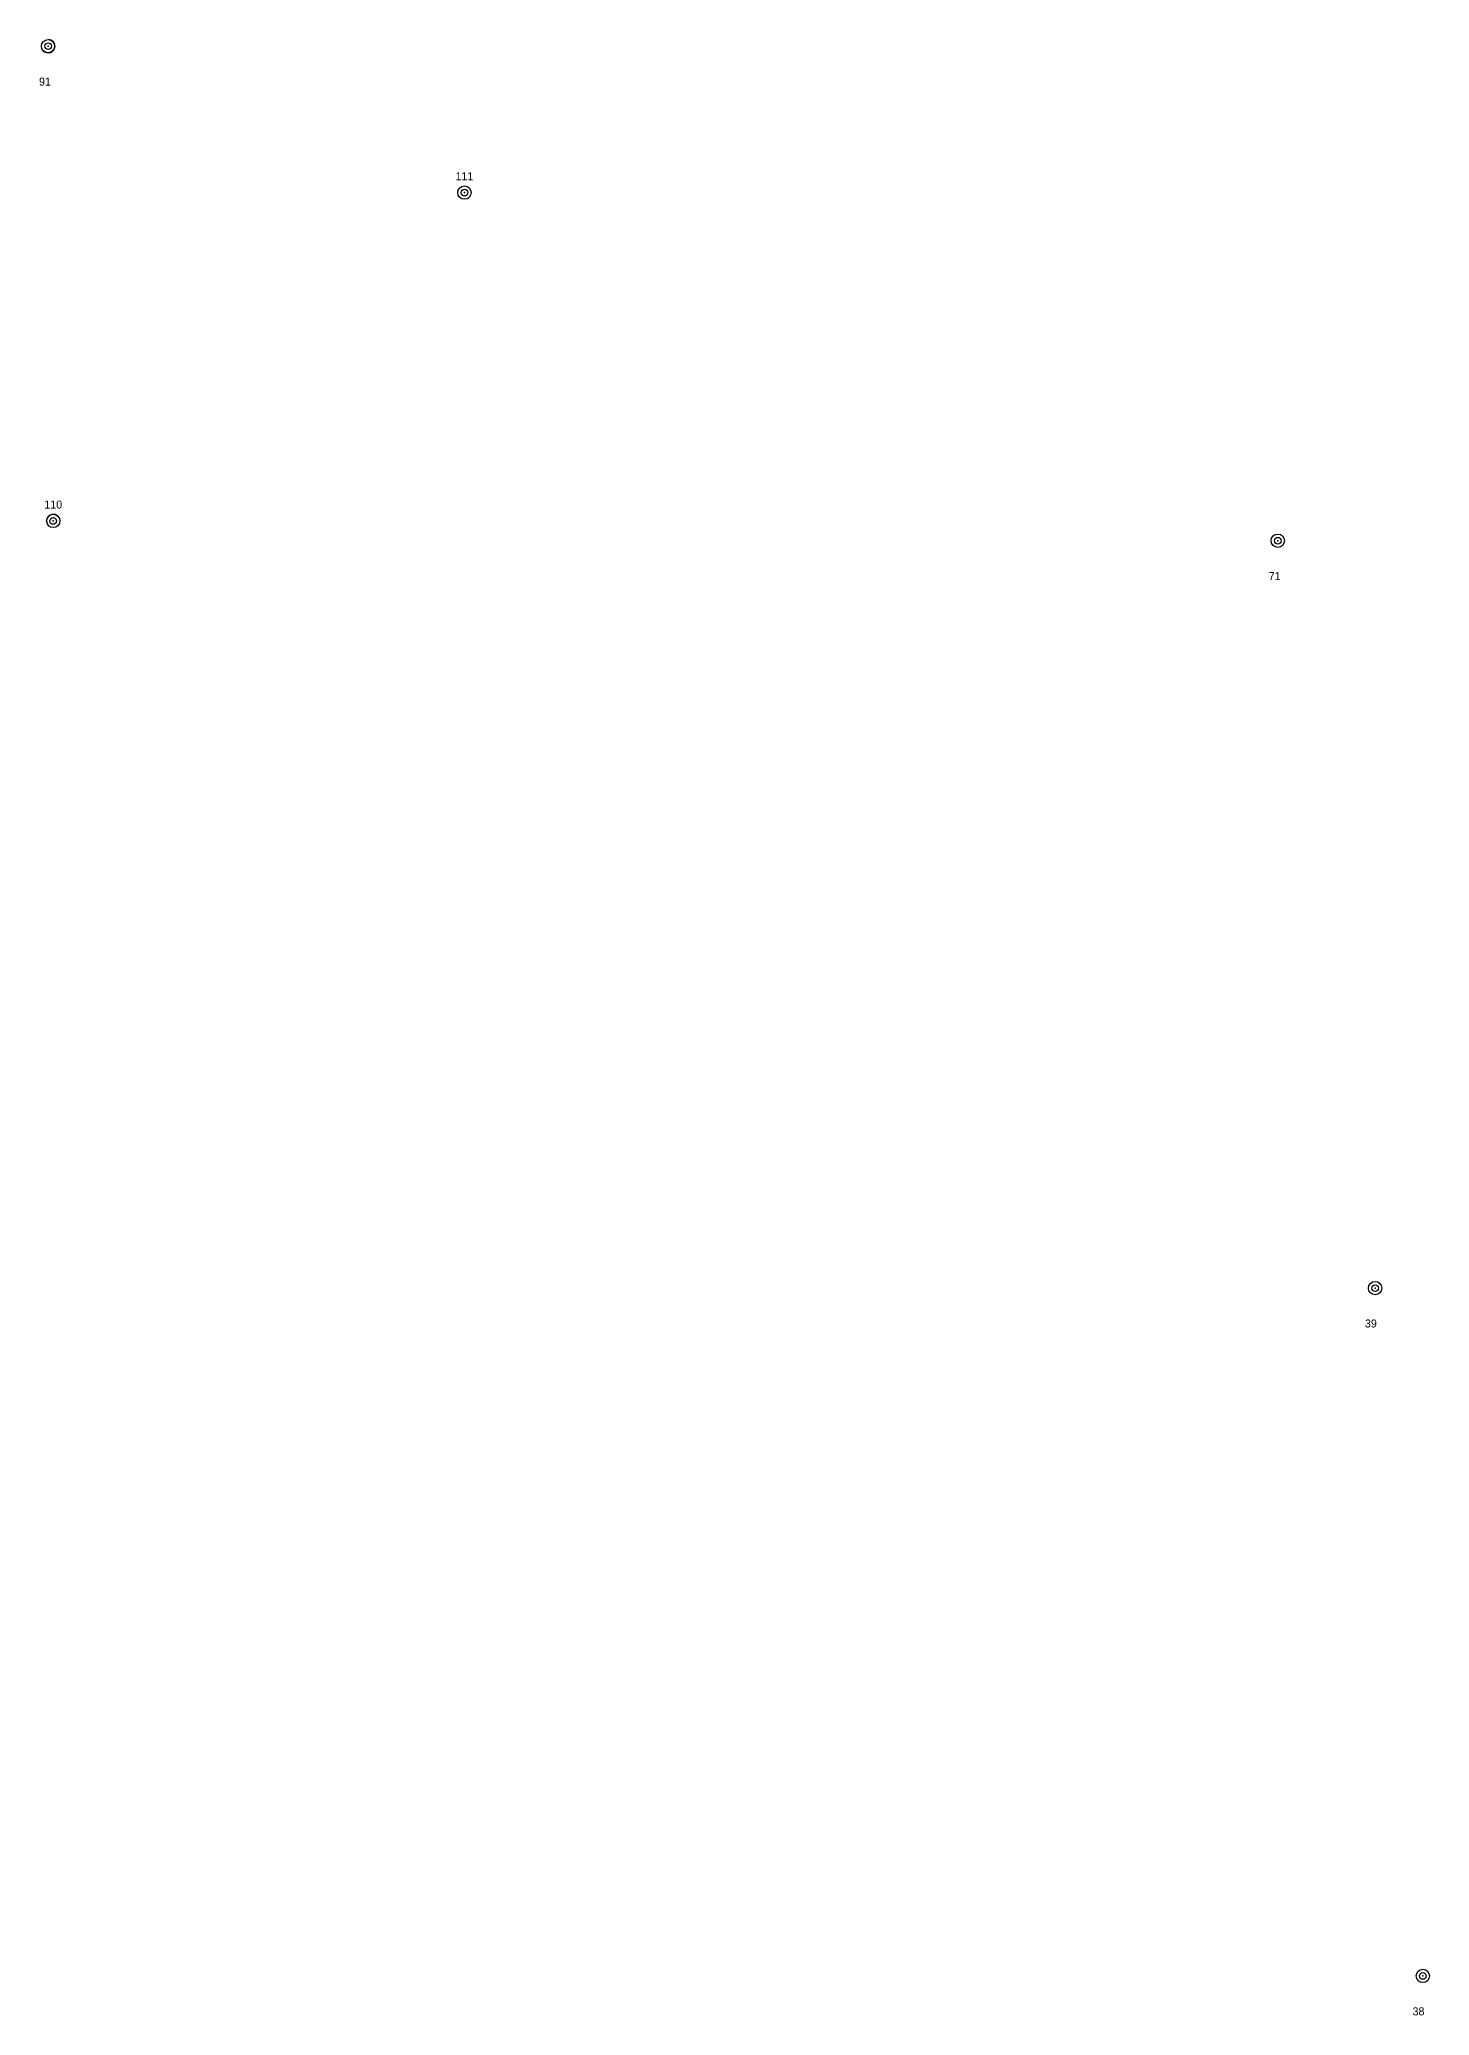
# Model space of a CAD drawing. Extents: x -1 to 151815, y -1 to 243817.
# Drawn here: x 151453.1 to 151505.2, y 243565.8 to 243639.9 of the extents above; entities that cross this region are included whole.
import ezdxf
from ezdxf.enums import TextEntityAlignment as Align

# ---------------------------------------------------------------- set-up
doc = ezdxf.new("R2010")
doc.units = 0
doc.header["$PDSIZE"] = 0.4
doc.layers.add('C1610_0', color=7, linetype='Continuous')
doc.styles.add('HEBTXT', font='HEBTXT')

# ---------------------------------------------------------------- blocks, each defined once
blk = doc.blocks.new('C1610')
for radius in [1, 0.5]:
    blk.add_circle((0, 0, 1), radius)
at = {"color": 255}
blk.add_point((0, 0), dxfattribs=at)
at = {"style": 'HEBTXT'}
blk.add_attdef('POINT_NAME', text='', height=1.2, dxfattribs=at).set_placement((0, 1.5), align=Align.BOTTOM_CENTER)
blk.add_attdef('MARK_DESC', text='', height=1.2, dxfattribs=at).set_placement((0.03, -1.73), align=Align.TOP_CENTER)
at = {"style": 'HEBTXT', "flags": 1}
for tag, p in [('CLASS', (0, -5.76)), ('MARK', (0, -4.26)), ('SOURCE', (0, -7.26)), ('TOPO', (0, -8.76)), ('COMMENT', (0, -11.76)), ('HEIGHT', (0, -10.26))]:
    blk.add_attdef(tag, text='', height=1, dxfattribs=at).set_placement(p, align=Align.MIDDLE)

msp = doc.modelspace()

# ---------------------------------------------------------------- linework, layer by layer
at = {"layer": 'C1610_0'}
for centre, start, end in [((151453.38, 243639.63), 218.97731, 0), ((151453.38, 243639.63), 0, 82.985), ((151453.57, 243621.83), 38.69162, 180), ((151453.57, 243621.83), 180, 229.03648)]:
    msp.add_arc(centre, 0.25, start, end, dxfattribs=at)

# ---------------------------------------------------------------- block references
ref = msp.add_blockref('C1610', (151453.38, 243639.63), dxfattribs=dict(at, xscale=0.25, yscale=0.25, zscale=0.25))
ref.add_attrib('POINT_NAME', '91', dxfattribs={"layer": '0', "height": 0.3, "style": 'HEBTXT'}).set_placement((151453.261, 243638.063), align=Align.BOTTOM_CENTER)
at = {"layer": 'C1610_0', "xscale": 0.25, "yscale": 0.25, "zscale": 0.25}
for p, values in [((151468.99, 243634.14), {'POINT_NAME': '111'}), ((151453.57, 243621.83), {'POINT_NAME': '110'})]:
    msp.add_blockref('C1610', p, dxfattribs=at).add_auto_attribs(values)
at = {"layer": 'C1610_0'}
ref = msp.add_blockref('C1610', (151499.49, 243621.09), dxfattribs=dict(at, xscale=0.25, yscale=0.25, zscale=0.25))
ref.add_attrib('POINT_NAME', '71', dxfattribs={"layer": '0', "height": 0.3, "style": 'HEBTXT'}).set_placement((151499.371, 243619.523), align=Align.BOTTOM_CENTER)
ref = msp.add_blockref('C1610', (151503.14, 243593.07), dxfattribs=dict(at, xscale=0.25, yscale=0.25, zscale=0.25))
ref.add_attrib('POINT_NAME', '39', dxfattribs={"layer": '0', "height": 0.3, "style": 'HEBTXT'}).set_placement((151502.983, 243591.503), align=Align.BOTTOM_CENTER)
ref = msp.add_blockref('C1610', (151504.93, 243567.28), dxfattribs=dict(at, xscale=0.25, yscale=0.25, zscale=0.25))
ref.add_attrib('POINT_NAME', '38', dxfattribs={"layer": '0', "height": 0.3, "style": 'HEBTXT'}).set_placement((151504.768, 243565.713), align=Align.BOTTOM_CENTER)

doc.saveas('drawing.dxf')
